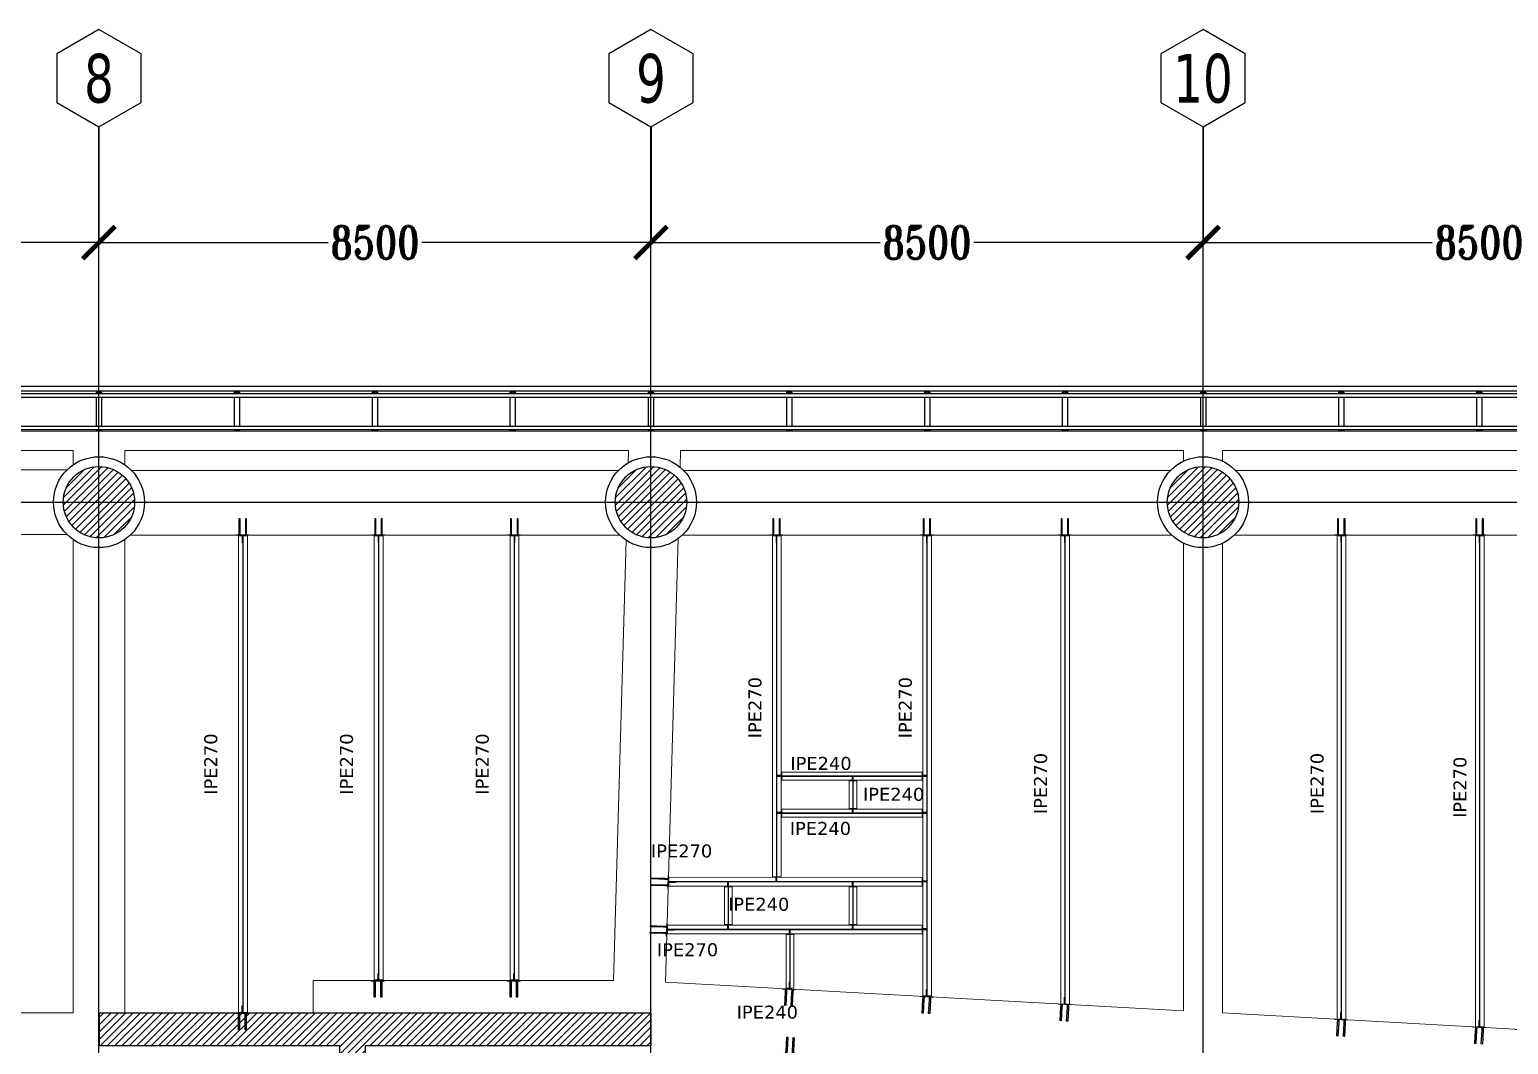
# Model space of a CAD drawing. Header units: millimetres. Extents: x -3255 to 78627, y -21906 to 33736.
# Drawn here: x 11461 to 34231, y 17147 to 32781 of the extents above; entities that cross this region are included whole.
import ezdxf
from ezdxf.enums import TextEntityAlignment as Align

# ---------------------------------------------------------------- set-up
doc = ezdxf.new("R2010")
doc.units = ezdxf.units.MM
doc.header["$LTSCALE"] = 0.9
for name, color, linetype, lineweight in [('0-3', 250, 'Continuous', 5), ('A_ALMA', 8, 'Continuous', 5), ('E_COLUMNAS-4', 1, 'Continuous', 25), ('E_TEXTO', 3, 'Continuous', 9), ('E_VIGAS', 8, 'Continuous', 9), ('E_VIGAS-1', 5, 'Continuous', 25), ('E_VIGAS-2', 10, 'Continuous', 25), ('HCB-PLATINA', 4, 'Continuous', 15), ('HCB-VIGAS', 4, 'Continuous', 15), ('VIGAS_HCB', 4, 'Continuous', 15)]:
    doc.layers.add(name, color=color, linetype=linetype, lineweight=lineweight)
for name, color, linetype in [('COTAS', 8, 'Continuous'), ('HCB-ACH_PANT', 253, 'Continuous'), ('HCB-ANCLAJE', 5, 'Continuous'), ('HCB-EJES', 1, 'Continuous'), ('HCB-ROTULOS', 2, 'Continuous'), ('HCB_PANTALLAS', 6, 'Continuous')]:
    doc.layers.add(name, color=color, linetype=linetype)
doc.styles.add('ROMANT', font='romant.shx', dxfattribs={"width": 0.8})
doc.styles.add('VERDANA', font='verdana.ttf')
doc.dimstyles.new('1.125', dxfattribs={"dimscale": 0, "dimtxt": 500, "dimasz": 500, "dimexe": 4, "dimexo": 4, "dimgap": 15, "dimtad": 0, "dimdec": 0, "dimzin": 4, "dimdsep": 46, "dimtxsty": 'ROMANT', "dimblk": 'ARCHTICK', "dimcen": -10, "dimclrd": 256, "dimclrt": 3, "dimadec": 0, "dimazin": 0, "dimtfac": 1, "dimtdec": 0, "dimtix": 1, "dimtmove": 0, "dimatfit": 0, "dimldrblk": 'OBLIQUE', "dimfxl": 0.05, "dimtolj": 1, "dimtzin": 0, "dimarcsym": 0})

# ---------------------------------------------------------------- blocks, each defined once
blk = doc.blocks.new('EST_SFM_VIGA-METALICA-SECCION-C - EST_SFM_VIGA-METALICA-UPN160-1603255-_38_00m_N_E_-NIVEL-10 DOC')
at = {"layer": 'E_VIGAS-1'}
for p, q in [((30.113, 0.018), (-30.274, 0.018)), ((-30.269, -0.047), (30.107, -0.047))]:
    blk.add_line(p, q, dxfattribs=at)
blk = doc.blocks.new('EST_SFM_VIGA-METALICA-SECCION-C - EST_SFM_VIGA-METALICA-UPN100-1526554-_38_00m_N_E_-NIVEL-10 DOC')
at = {"layer": 'E_VIGAS-2'}
for p, q in [((34.942, 0.018), (-34.929, 0.018)), ((-34.929, -0.032), (34.942, -0.032))]:
    blk.add_line(p, q, dxfattribs=at)
blk = doc.blocks.new('EST_SFM_VIGA-METALICA-SECCION-C - EST_SFM_VIGA-METALICA-UPN100-1526616-_38_00m_N_E_-NIVEL-10 DOC')
at = {"layer": 'E_VIGAS-2'}
for p, q in [((34.044, 0.032), (-34.827, 0.032)), ((-34.827, -0.018), (34.044, -0.018))]:
    blk.add_line(p, q, dxfattribs=at)
blk = doc.blocks.new('DCTIB_CNI_EST_MOD-1A-FAC_0001_rvt-2-_38_00m_N_E_-NIVEL-10 DOC')
at = {"layer": 'E_VIGAS-1'}
for p, q in [((-65.703, 167.858), (-65.703, 167.859)), ((-65.703, 167.859), (-65.675, 167.859)), ((-65.621, 167.858), (-65.703, 167.858)), ((-65.703, 167.858), (-65.703, 167.83)), ((-65.665, 167.864), (-65.665, 167.878)), ((-65.665, 167.859), (-65.665, 167.864)), ((-65.66, 167.878), (-65.66, 167.864)), ((-65.66, 167.864), (-65.66, 167.859)), ((-65.649, 167.859), (-65.621, 167.859)), ((-65.621, 167.859), (-65.621, 167.858)), ((-65.621, 167.858), (-65.621, 167.83)), ((-63.578, 167.858), (-63.578, 167.859)), ((-63.578, 167.859), (-63.55, 167.859)), ((-63.496, 167.858), (-63.578, 167.858)), ((-63.578, 167.858), (-63.578, 167.83)), ((-63.54, 167.864), (-63.54, 167.878)), ((-63.54, 167.859), (-63.54, 167.864)), ((-63.535, 167.878), (-63.535, 167.864)), ((-63.535, 167.864), (-63.535, 167.859)), ((-63.524, 167.859), (-63.496, 167.859)), ((-63.496, 167.859), (-63.496, 167.858)), ((-63.496, 167.858), (-63.496, 167.83)), ((-61.453, 167.858), (-61.453, 167.859)), ((-61.453, 167.859), (-61.425, 167.859)), ((-61.371, 167.858), (-61.453, 167.858)), ((-61.453, 167.858), (-61.453, 167.83)), ((-61.415, 167.864), (-61.415, 167.878)), ((-61.415, 167.859), (-61.415, 167.864)), ((-61.41, 167.878), (-61.41, 167.864)), ((-61.41, 167.864), (-61.41, 167.859)), ((-61.399, 167.859), (-61.371, 167.859)), ((-61.371, 167.859), (-61.371, 167.858)), ((-61.371, 167.858), (-61.371, 167.83)), ((-59.328, 167.859), (-59.3, 167.859)), ((-59.328, 167.858), (-59.328, 167.859)), ((-59.246, 167.858), (-59.328, 167.858)), ((-59.328, 167.83), (-59.328, 167.858)), ((-59.29, 167.864), (-59.29, 167.878)), ((-59.29, 167.859), (-59.29, 167.864)), ((-59.285, 167.878), (-59.285, 167.864)), ((-59.285, 167.864), (-59.285, 167.859)), ((-59.274, 167.859), (-59.246, 167.859)), ((-59.246, 167.859), (-59.246, 167.858)), ((-59.246, 167.83), (-59.246, 167.858)), ((-57.203, 167.858), (-57.203, 167.859)), ((-57.203, 167.859), (-57.176, 167.859)), ((-57.121, 167.858), (-57.203, 167.858)), ((-57.203, 167.858), (-57.203, 167.83)), ((-57.165, 167.864), (-57.165, 167.878)), ((-57.165, 167.859), (-57.165, 167.864)), ((-57.16, 167.878), (-57.16, 167.864)), ((-57.16, 167.864), (-57.16, 167.859)), ((-57.149, 167.859), (-57.121, 167.859)), ((-57.121, 167.859), (-57.121, 167.858)), ((-57.121, 167.858), (-57.121, 167.83)), ((-55.078, 167.858), (-55.078, 167.859)), ((-55.078, 167.859), (-55.05, 167.859)), ((-54.996, 167.858), (-55.078, 167.858)), ((-55.078, 167.858), (-55.078, 167.83)), ((-55.04, 167.864), (-55.04, 167.878)), ((-55.04, 167.859), (-55.04, 167.864)), ((-55.035, 167.878), (-55.035, 167.864)), ((-55.035, 167.864), (-55.035, 167.859)), ((-55.024, 167.859), (-54.996, 167.859)), ((-54.996, 167.859), (-54.996, 167.858)), ((-54.996, 167.858), (-54.996, 167.83)), ((-52.953, 167.858), (-52.953, 167.859)), ((-52.953, 167.859), (-52.925, 167.859)), ((-52.871, 167.858), (-52.953, 167.858)), ((-52.953, 167.858), (-52.953, 167.83)), ((-52.915, 167.864), (-52.915, 167.878)), ((-52.915, 167.859), (-52.915, 167.864)), ((-52.91, 167.878), (-52.91, 167.864)), ((-52.91, 167.864), (-52.91, 167.859)), ((-52.899, 167.859), (-52.871, 167.859)), ((-52.871, 167.859), (-52.871, 167.858)), ((-52.871, 167.858), (-52.871, 167.83)), ((-50.828, 167.859), (-50.8, 167.859)), ((-50.828, 167.858), (-50.828, 167.859)), ((-50.746, 167.858), (-50.828, 167.858)), ((-50.828, 167.83), (-50.828, 167.858)), ((-50.79, 167.864), (-50.79, 167.878)), ((-50.79, 167.859), (-50.79, 167.864)), ((-50.785, 167.878), (-50.785, 167.864)), ((-50.785, 167.864), (-50.785, 167.859)), ((-50.774, 167.859), (-50.746, 167.859)), ((-50.746, 167.859), (-50.746, 167.858)), ((-50.746, 167.83), (-50.746, 167.858)), ((-48.703, 167.858), (-48.703, 167.859)), ((-48.703, 167.859), (-48.676, 167.859)), ((-48.621, 167.858), (-48.703, 167.858)), ((-48.703, 167.858), (-48.703, 167.83)), ((-48.665, 167.864), (-48.665, 167.878)), ((-48.665, 167.859), (-48.665, 167.864)), ((-48.66, 167.878), (-48.66, 167.864)), ((-48.66, 167.864), (-48.66, 167.859)), ((-48.649, 167.859), (-48.621, 167.859)), ((-48.621, 167.859), (-48.621, 167.858)), ((-48.621, 167.858), (-48.621, 167.83)), ((-46.578, 167.858), (-46.578, 167.859)), ((-46.578, 167.859), (-46.55, 167.859)), ((-46.496, 167.858), (-46.578, 167.858)), ((-46.578, 167.858), (-46.578, 167.83)), ((-46.54, 167.864), (-46.54, 167.878)), ((-46.54, 167.859), (-46.54, 167.864)), ((-46.535, 167.878), (-46.535, 167.864)), ((-46.535, 167.864), (-46.535, 167.859)), ((-46.524, 167.859), (-46.496, 167.859)), ((-46.496, 167.859), (-46.496, 167.858)), ((-46.496, 167.858), (-46.496, 167.83)), ((-44.453, 167.858), (-44.453, 167.859)), ((-44.453, 167.859), (-44.425, 167.859)), ((-44.371, 167.858), (-44.453, 167.858)), ((-44.453, 167.858), (-44.453, 167.83)), ((-44.415, 167.864), (-44.415, 167.878)), ((-44.415, 167.859), (-44.415, 167.864)), ((-44.41, 167.878), (-44.41, 167.864)), ((-44.41, 167.864), (-44.41, 167.859)), ((-44.399, 167.859), (-44.371, 167.859)), ((-44.371, 167.859), (-44.371, 167.858)), ((-44.371, 167.858), (-44.371, 167.83)), ((-65.703, 167.78), (-65.703, 167.33)), ((-65.621, 167.78), (-65.621, 167.33)), ((-63.578, 167.78), (-63.578, 167.33)), ((-63.496, 167.78), (-63.496, 167.33)), ((-61.453, 167.78), (-61.453, 167.33)), ((-61.371, 167.78), (-61.371, 167.33)), ((-59.328, 167.33), (-59.328, 167.78)), ((-59.246, 167.33), (-59.246, 167.78)), ((-57.203, 167.78), (-57.203, 167.33)), ((-57.121, 167.78), (-57.121, 167.33)), ((-55.078, 167.78), (-55.078, 167.33)), ((-54.996, 167.78), (-54.996, 167.33)), ((-52.953, 167.78), (-52.953, 167.33)), ((-52.871, 167.78), (-52.871, 167.33)), ((-50.828, 167.33), (-50.828, 167.78)), ((-50.746, 167.33), (-50.746, 167.78)), ((-48.703, 167.78), (-48.703, 167.33)), ((-48.621, 167.78), (-48.621, 167.33)), ((-46.578, 167.78), (-46.578, 167.33)), ((-46.496, 167.78), (-46.496, 167.33)), ((-44.453, 167.78), (-44.453, 167.33)), ((-44.371, 167.78), (-44.371, 167.33)), ((-65.703, 167.28), (-65.703, 167.263)), ((-65.621, 167.263), (-65.703, 167.263)), ((-65.621, 167.28), (-65.621, 167.263)), ((-63.578, 167.28), (-63.578, 167.263)), ((-63.496, 167.263), (-63.578, 167.263)), ((-63.496, 167.28), (-63.496, 167.263)), ((-61.453, 167.28), (-61.453, 167.263)), ((-61.371, 167.263), (-61.453, 167.263)), ((-61.371, 167.28), (-61.371, 167.263)), ((-59.328, 167.263), (-59.328, 167.28)), ((-59.246, 167.263), (-59.328, 167.263)), ((-59.246, 167.263), (-59.246, 167.28)), ((-57.203, 167.28), (-57.203, 167.263)), ((-57.121, 167.263), (-57.203, 167.263)), ((-57.121, 167.28), (-57.121, 167.263)), ((-55.078, 167.28), (-55.078, 167.263)), ((-54.996, 167.263), (-55.078, 167.263)), ((-54.996, 167.28), (-54.996, 167.263)), ((-52.953, 167.28), (-52.953, 167.26)), ((-52.871, 167.26), (-52.953, 167.26)), ((-52.871, 167.28), (-52.871, 167.26)), ((-50.828, 167.263), (-50.828, 167.28)), ((-50.746, 167.263), (-50.828, 167.263)), ((-50.746, 167.263), (-50.746, 167.28)), ((-48.703, 167.28), (-48.703, 167.263)), ((-48.621, 167.263), (-48.703, 167.263)), ((-48.621, 167.28), (-48.621, 167.263)), ((-46.578, 167.28), (-46.578, 167.263)), ((-46.496, 167.263), (-46.578, 167.263)), ((-46.496, 167.28), (-46.496, 167.263)), ((-44.453, 167.28), (-44.453, 167.263)), ((-44.371, 167.263), (-44.453, 167.263)), ((-44.371, 167.28), (-44.371, 167.263))]:
    blk.add_line(p, q, dxfattribs=at)
for points, knots in [([(-65.675, 167.859), (-65.674, 167.859), (-65.673, 167.859), (-65.67, 167.859), (-65.668, 167.86), (-65.666, 167.86), (-65.665, 167.862), (-65.665, 167.863), (-65.665, 167.864)], [0, 0, 0, 0, 0.142857, 0.285714, 0.428571, 0.571429, 0.785714, 1, 1, 1, 1]), ([(-65.665, 167.864), (-65.665, 167.863), (-65.665, 167.862), (-65.667, 167.86), (-65.668, 167.86), (-65.67, 167.859), (-65.671, 167.859), (-65.672, 167.859), (-65.674, 167.859), (-65.675, 167.859)], [0, 0, 0, 0, 0.2857143, 0.4285714, 0.5714286, 0.6785714, 0.7321429, 0.7857143, 0.987859, 0.987859, 0.987859, 0.987859]), ([(-65.649, 167.859), (-65.65, 167.859), (-65.651, 167.859), (-65.654, 167.859), (-65.656, 167.86), (-65.658, 167.86), (-65.659, 167.862), (-65.66, 167.863), (-65.66, 167.864)], [0, 0, 0, 0, 0.142857, 0.285714, 0.428571, 0.571429, 0.785714, 1, 1, 1, 1]), ([(-65.66, 167.864), (-65.66, 167.863), (-65.659, 167.862), (-65.658, 167.86), (-65.656, 167.86), (-65.655, 167.859), (-65.654, 167.859), (-65.652, 167.859), (-65.65, 167.859), (-65.649, 167.859)], [0, 0, 0, 0, 0.285714, 0.428571, 0.571429, 0.678571, 0.732143, 0.785714, 1, 1, 1, 1]), ([(-63.55, 167.859), (-63.549, 167.859), (-63.548, 167.859), (-63.545, 167.859), (-63.543, 167.86), (-63.541, 167.86), (-63.54, 167.862), (-63.54, 167.863), (-63.54, 167.864)], [0, 0, 0, 0, 0.142857, 0.285714, 0.428571, 0.571429, 0.785714, 1, 1, 1, 1]), ([(-63.54, 167.864), (-63.54, 167.863), (-63.54, 167.862), (-63.542, 167.86), (-63.543, 167.86), (-63.545, 167.859), (-63.546, 167.859), (-63.547, 167.859), (-63.549, 167.859), (-63.55, 167.859)], [0, 0, 0, 0, 0.285714, 0.428571, 0.571429, 0.678571, 0.732143, 0.785714, 1, 1, 1, 1]), ([(-63.524, 167.859), (-63.525, 167.859), (-63.526, 167.859), (-63.529, 167.859), (-63.531, 167.86), (-63.533, 167.86), (-63.534, 167.862), (-63.535, 167.863), (-63.535, 167.864)], [0, 0, 0, 0, 0.142857, 0.285714, 0.428571, 0.571429, 0.785714, 1, 1, 1, 1]), ([(-63.535, 167.864), (-63.535, 167.863), (-63.534, 167.862), (-63.533, 167.86), (-63.531, 167.86), (-63.53, 167.859), (-63.529, 167.859), (-63.527, 167.859), (-63.525, 167.859), (-63.524, 167.859)], [0, 0, 0, 0, 0.285714, 0.428571, 0.571429, 0.678571, 0.732143, 0.785714, 1, 1, 1, 1]), ([(-61.425, 167.859), (-61.424, 167.859), (-61.423, 167.859), (-61.42, 167.859), (-61.418, 167.86), (-61.416, 167.86), (-61.415, 167.862), (-61.415, 167.863), (-61.415, 167.864)], [0, 0, 0, 0, 0.142857, 0.285714, 0.428571, 0.571429, 0.785714, 1, 1, 1, 1]), ([(-61.415, 167.864), (-61.415, 167.863), (-61.415, 167.862), (-61.417, 167.86), (-61.418, 167.86), (-61.42, 167.859), (-61.421, 167.859), (-61.422, 167.859), (-61.424, 167.859), (-61.425, 167.859)], [0, 0, 0, 0, 0.285714, 0.428571, 0.571429, 0.678571, 0.732143, 0.785714, 1, 1, 1, 1]), ([(-61.399, 167.859), (-61.4, 167.859), (-61.401, 167.859), (-61.404, 167.859), (-61.406, 167.86), (-61.408, 167.86), (-61.409, 167.862), (-61.41, 167.863), (-61.41, 167.864)], [0, 0, 0, 0, 0.142857, 0.285714, 0.428571, 0.571429, 0.785714, 1, 1, 1, 1]), ([(-61.41, 167.864), (-61.41, 167.863), (-61.409, 167.862), (-61.408, 167.86), (-61.406, 167.86), (-61.405, 167.859), (-61.404, 167.859), (-61.402, 167.859), (-61.4, 167.859), (-61.399, 167.859)], [0, 0, 0, 0, 0.285714, 0.428571, 0.571429, 0.678571, 0.732143, 0.785714, 1, 1, 1, 1]), ([(-59.29, 167.864), (-59.29, 167.863), (-59.29, 167.862), (-59.292, 167.86), (-59.293, 167.86), (-59.295, 167.859), (-59.296, 167.859), (-59.297, 167.859), (-59.299, 167.859), (-59.3, 167.859)], [0, 0, 0, 0, 0.285714, 0.428571, 0.571429, 0.678571, 0.732143, 0.785714, 1, 1, 1, 1]), ([(-59.3, 167.859), (-59.299, 167.859), (-59.298, 167.859), (-59.295, 167.859), (-59.293, 167.86), (-59.291, 167.86), (-59.29, 167.862), (-59.29, 167.863), (-59.29, 167.864)], [0, 0, 0, 0, 0.142857, 0.285714, 0.428571, 0.571429, 0.785714, 1, 1, 1, 1]), ([(-59.285, 167.864), (-59.285, 167.863), (-59.284, 167.862), (-59.283, 167.86), (-59.281, 167.86), (-59.28, 167.859), (-59.279, 167.859), (-59.277, 167.859), (-59.275, 167.859), (-59.274, 167.859)], [0, 0, 0, 0, 0.285714, 0.428571, 0.571429, 0.678571, 0.732143, 0.785714, 1, 1, 1, 1]), ([(-59.274, 167.859), (-59.275, 167.859), (-59.276, 167.859), (-59.279, 167.859), (-59.281, 167.86), (-59.283, 167.86), (-59.284, 167.862), (-59.285, 167.863), (-59.285, 167.864)], [0, 0, 0, 0, 0.142857, 0.285714, 0.428571, 0.571429, 0.785714, 1, 1, 1, 1]), ([(-57.176, 167.859), (-57.175, 167.859), (-57.173, 167.859), (-57.171, 167.859), (-57.168, 167.86), (-57.167, 167.86), (-57.165, 167.862), (-57.165, 167.863), (-57.165, 167.864)], [0, 0, 0, 0, 0.142857, 0.285714, 0.428571, 0.571429, 0.785714, 1, 1, 1, 1]), ([(-57.165, 167.864), (-57.165, 167.863), (-57.165, 167.862), (-57.167, 167.86), (-57.168, 167.86), (-57.17, 167.859), (-57.171, 167.859), (-57.173, 167.859), (-57.174, 167.859), (-57.176, 167.859)], [0, 0, 0, 0, 0.285714, 0.428571, 0.571429, 0.678571, 0.732143, 0.785714, 1, 1, 1, 1]), ([(-57.149, 167.859), (-57.15, 167.859), (-57.152, 167.859), (-57.154, 167.859), (-57.156, 167.86), (-57.158, 167.86), (-57.16, 167.862), (-57.16, 167.863), (-57.16, 167.864)], [0, 0, 0, 0, 0.142857, 0.285714, 0.428571, 0.571429, 0.785714, 1, 1, 1, 1]), ([(-57.16, 167.864), (-57.16, 167.863), (-57.159, 167.862), (-57.158, 167.86), (-57.156, 167.86), (-57.155, 167.859), (-57.154, 167.859), (-57.152, 167.859), (-57.15, 167.859), (-57.149, 167.859)], [0, 0, 0, 0, 0.285714, 0.428571, 0.571429, 0.678571, 0.732143, 0.785714, 1, 1, 1, 1]), ([(-55.05, 167.859), (-55.049, 167.859), (-55.048, 167.859), (-55.045, 167.859), (-55.043, 167.86), (-55.041, 167.86), (-55.04, 167.862), (-55.04, 167.863), (-55.04, 167.864)], [0, 0, 0, 0, 0.142857, 0.285714, 0.428571, 0.571429, 0.785714, 1, 1, 1, 1]), ([(-55.04, 167.864), (-55.04, 167.863), (-55.04, 167.862), (-55.042, 167.86), (-55.043, 167.86), (-55.045, 167.859), (-55.046, 167.859), (-55.047, 167.859), (-55.049, 167.859), (-55.05, 167.859)], [0, 0, 0, 0, 0.285714, 0.428571, 0.571429, 0.678571, 0.732143, 0.785714, 1, 1, 1, 1]), ([(-55.024, 167.859), (-55.025, 167.859), (-55.026, 167.859), (-55.029, 167.859), (-55.031, 167.86), (-55.033, 167.86), (-55.034, 167.862), (-55.035, 167.863), (-55.035, 167.864)], [0, 0, 0, 0, 0.142857, 0.285714, 0.428571, 0.571429, 0.785714, 1, 1, 1, 1]), ([(-55.035, 167.864), (-55.035, 167.863), (-55.034, 167.862), (-55.033, 167.86), (-55.031, 167.86), (-55.03, 167.859), (-55.029, 167.859), (-55.027, 167.859), (-55.025, 167.859), (-55.024, 167.859)], [0, 0, 0, 0, 0.285714, 0.428571, 0.571429, 0.678571, 0.732143, 0.785714, 1, 1, 1, 1]), ([(-52.925, 167.859), (-52.924, 167.859), (-52.923, 167.859), (-52.92, 167.859), (-52.918, 167.86), (-52.916, 167.86), (-52.915, 167.862), (-52.915, 167.863), (-52.915, 167.864)], [0, 0, 0, 0, 0.142857, 0.285714, 0.428571, 0.571429, 0.785714, 1, 1, 1, 1]), ([(-52.915, 167.864), (-52.915, 167.863), (-52.915, 167.862), (-52.917, 167.86), (-52.918, 167.86), (-52.92, 167.859), (-52.921, 167.859), (-52.922, 167.859), (-52.924, 167.859), (-52.925, 167.859)], [0, 0, 0, 0, 0.285714, 0.428571, 0.571429, 0.678571, 0.732143, 0.785714, 1, 1, 1, 1]), ([(-52.899, 167.859), (-52.9, 167.859), (-52.901, 167.859), (-52.904, 167.859), (-52.906, 167.86), (-52.908, 167.86), (-52.909, 167.862), (-52.91, 167.863), (-52.91, 167.864)], [0, 0, 0, 0, 0.142857, 0.285714, 0.428571, 0.571429, 0.785714, 1, 1, 1, 1]), ([(-52.91, 167.864), (-52.91, 167.863), (-52.909, 167.862), (-52.908, 167.86), (-52.906, 167.86), (-52.905, 167.859), (-52.904, 167.859), (-52.902, 167.859), (-52.9, 167.859), (-52.899, 167.859)], [0, 0, 0, 0, 0.285714, 0.428571, 0.571429, 0.678571, 0.732143, 0.785714, 1, 1, 1, 1]), ([(-50.79, 167.864), (-50.79, 167.863), (-50.79, 167.862), (-50.792, 167.86), (-50.793, 167.86), (-50.795, 167.859), (-50.796, 167.859), (-50.797, 167.859), (-50.799, 167.859), (-50.8, 167.859)], [0, 0, 0, 0, 0.285714, 0.428571, 0.571429, 0.678571, 0.732143, 0.785714, 1, 1, 1, 1]), ([(-50.8, 167.859), (-50.799, 167.859), (-50.798, 167.859), (-50.795, 167.859), (-50.793, 167.86), (-50.791, 167.86), (-50.79, 167.862), (-50.79, 167.863), (-50.79, 167.864)], [0, 0, 0, 0, 0.142857, 0.285714, 0.428571, 0.571429, 0.785714, 1, 1, 1, 1]), ([(-50.785, 167.864), (-50.785, 167.863), (-50.784, 167.862), (-50.783, 167.86), (-50.781, 167.86), (-50.78, 167.859), (-50.779, 167.859), (-50.777, 167.859), (-50.775, 167.859), (-50.774, 167.859)], [0, 0, 0, 0, 0.285714, 0.428571, 0.571429, 0.678571, 0.732143, 0.785714, 1, 1, 1, 1]), ([(-50.774, 167.859), (-50.775, 167.859), (-50.776, 167.859), (-50.779, 167.859), (-50.781, 167.86), (-50.783, 167.86), (-50.784, 167.862), (-50.785, 167.863), (-50.785, 167.864)], [0, 0, 0, 0, 0.142857, 0.285714, 0.428571, 0.571429, 0.785714, 1, 1, 1, 1]), ([(-48.676, 167.859), (-48.675, 167.859), (-48.673, 167.859), (-48.671, 167.859), (-48.668, 167.86), (-48.667, 167.86), (-48.665, 167.862), (-48.665, 167.863), (-48.665, 167.864)], [0, 0, 0, 0, 0.142857, 0.285714, 0.428571, 0.571429, 0.785714, 1, 1, 1, 1]), ([(-48.665, 167.864), (-48.665, 167.863), (-48.665, 167.862), (-48.667, 167.86), (-48.668, 167.86), (-48.67, 167.859), (-48.671, 167.859), (-48.673, 167.859), (-48.674, 167.859), (-48.676, 167.859)], [0, 0, 0, 0, 0.285714, 0.428571, 0.571429, 0.678571, 0.732143, 0.785714, 1, 1, 1, 1]), ([(-48.649, 167.859), (-48.65, 167.859), (-48.652, 167.859), (-48.654, 167.859), (-48.656, 167.86), (-48.658, 167.86), (-48.66, 167.862), (-48.66, 167.863), (-48.66, 167.864)], [0, 0, 0, 0, 0.142857, 0.285714, 0.428571, 0.571429, 0.785714, 1, 1, 1, 1]), ([(-48.66, 167.864), (-48.66, 167.863), (-48.659, 167.862), (-48.658, 167.86), (-48.656, 167.86), (-48.655, 167.859), (-48.654, 167.859), (-48.652, 167.859), (-48.65, 167.859), (-48.649, 167.859)], [0, 0, 0, 0, 0.285714, 0.428571, 0.571429, 0.678571, 0.732143, 0.785714, 1, 1, 1, 1]), ([(-46.55, 167.859), (-46.549, 167.859), (-46.548, 167.859), (-46.545, 167.859), (-46.543, 167.86), (-46.541, 167.86), (-46.54, 167.862), (-46.54, 167.863), (-46.54, 167.864)], [0, 0, 0, 0, 0.142857, 0.285714, 0.428571, 0.571429, 0.785714, 1, 1, 1, 1]), ([(-46.54, 167.864), (-46.54, 167.863), (-46.54, 167.862), (-46.542, 167.86), (-46.543, 167.86), (-46.545, 167.859), (-46.546, 167.859), (-46.547, 167.859), (-46.549, 167.859), (-46.55, 167.859)], [0, 0, 0, 0, 0.285714, 0.428571, 0.571429, 0.678571, 0.732143, 0.785714, 1, 1, 1, 1]), ([(-46.524, 167.859), (-46.525, 167.859), (-46.526, 167.859), (-46.529, 167.859), (-46.531, 167.86), (-46.533, 167.86), (-46.534, 167.862), (-46.535, 167.863), (-46.535, 167.864)], [0, 0, 0, 0, 0.142857, 0.285714, 0.428571, 0.571429, 0.785714, 1, 1, 1, 1]), ([(-46.535, 167.864), (-46.535, 167.863), (-46.534, 167.862), (-46.533, 167.86), (-46.531, 167.86), (-46.53, 167.859), (-46.529, 167.859), (-46.527, 167.859), (-46.525, 167.859), (-46.524, 167.859)], [0, 0, 0, 0, 0.285714, 0.428571, 0.571429, 0.678571, 0.732143, 0.785714, 1, 1, 1, 1]), ([(-44.425, 167.859), (-44.424, 167.859), (-44.423, 167.859), (-44.42, 167.859), (-44.418, 167.86), (-44.416, 167.86), (-44.415, 167.862), (-44.415, 167.863), (-44.415, 167.864)], [0, 0, 0, 0, 0.142857, 0.285714, 0.428571, 0.571429, 0.785714, 1, 1, 1, 1]), ([(-44.415, 167.864), (-44.415, 167.863), (-44.415, 167.862), (-44.417, 167.86), (-44.418, 167.86), (-44.42, 167.859), (-44.421, 167.859), (-44.422, 167.859), (-44.424, 167.859), (-44.425, 167.859)], [0, 0, 0, 0, 0.285714, 0.428571, 0.571429, 0.678571, 0.732143, 0.785714, 1, 1, 1, 1]), ([(-44.399, 167.859), (-44.4, 167.859), (-44.401, 167.859), (-44.404, 167.859), (-44.406, 167.86), (-44.408, 167.86), (-44.409, 167.862), (-44.41, 167.863), (-44.41, 167.864)], [0, 0, 0, 0, 0.142857, 0.285714, 0.428571, 0.571429, 0.785714, 1, 1, 1, 1]), ([(-44.41, 167.864), (-44.41, 167.863), (-44.409, 167.862), (-44.408, 167.86), (-44.406, 167.86), (-44.405, 167.859), (-44.404, 167.859), (-44.402, 167.859), (-44.4, 167.859), (-44.399, 167.859)], [0, 0, 0, 0, 0.285714, 0.428571, 0.571429, 0.678571, 0.732143, 0.785714, 1, 1, 1, 1])]:
    blk.add_open_spline(points, degree=3, knots=knots, dxfattribs=at)
for name, p in [('EST_SFM_VIGA-METALICA-SECCION-C - EST_SFM_VIGA-METALICA-UPN160-1603255-_38_00m_N_E_-NIVEL-10 DOC', (-40.084, 167.925)), ('EST_SFM_VIGA-METALICA-SECCION-C - EST_SFM_VIGA-METALICA-UPN100-1526554-_38_00m_N_E_-NIVEL-10 DOC', (-40.169, 167.812)), ('EST_SFM_VIGA-METALICA-SECCION-C - EST_SFM_VIGA-METALICA-UPN100-1526616-_38_00m_N_E_-NIVEL-10 DOC', (-39.77, 167.298))]:
    blk.add_blockref(name, p, dxfattribs=at)
blk = doc.blocks.new('_ArchTick')
at = {"color": 0, "linetype": 'ByBlock', "const_width": 0.15}
blk.add_lwpolyline([(-0.5, -0.5), (0.5, 0.5)], dxfattribs=at)
blk = doc.blocks.new('*D597')
at = {"layer": 'COTAS', "color": 0, "lineweight": -2, "transparency": 16777216}
for p, q in [((4029, 31277), (4029, 29496)), ((12529, 31277), (12529, 29496))]:
    blk.add_line(p, q, dxfattribs=at)
at = {"layer": 'COTAS', "lineweight": -2, "transparency": 16777216}
for p, q in [((4029, 29500), (7559, 29500)), ((12529, 29500), (8998, 29500))]:
    blk.add_line(p, q, dxfattribs=at)
at = {"layer": 'Defpoints', "color": 0, "transparency": 16777216}
for p in [(4029, 31281), (12529, 31281), (4029, 29500)]:
    blk.add_point(p, dxfattribs=at)
at = {"layer": 'COTAS', "lineweight": -2, "transparency": 16777216, "xscale": 500, "yscale": 500, "zscale": 500, "rotation": 180}
blk.add_blockref('_ArchTick', (4029, 29500), dxfattribs=at)
at = {"layer": 'COTAS', "lineweight": -2, "transparency": 16777216, "xscale": 500, "yscale": 500, "zscale": 500}
blk.add_blockref('_ArchTick', (12529, 29500), dxfattribs=at)
at = {"layer": 'COTAS', "color": 3, "transparency": 16777216, "insert": (8279, 29500), "char_height": 500, "attachment_point": 5, "style": 'ROMANT'}
blk.add_mtext('\\A1;8500', dxfattribs=at)
blk = doc.blocks.new('_Oblique')
at = {"color": 0, "linetype": 'ByBlock', "lineweight": -2}
blk.add_line((-0.5, -0.5), (0.5, 0.5), dxfattribs=at)
blk = doc.blocks.new('*D598')
at = {"layer": 'COTAS', "color": 0, "lineweight": -2, "transparency": 16777216}
for p, q in [((12529, 31277), (12529, 29496)), ((21029, 31277), (21029, 29496))]:
    blk.add_line(p, q, dxfattribs=at)
at = {"layer": 'COTAS', "lineweight": -2, "transparency": 16777216}
for p, q in [((12529, 29500), (16059, 29500)), ((21029, 29500), (17498, 29500))]:
    blk.add_line(p, q, dxfattribs=at)
at = {"layer": 'Defpoints', "color": 0, "transparency": 16777216}
for p in [(12529, 31281), (21029, 31281), (12529, 29500)]:
    blk.add_point(p, dxfattribs=at)
at = {"layer": 'COTAS', "lineweight": -2, "transparency": 16777216, "xscale": 500, "yscale": 500, "zscale": 500, "rotation": 180}
blk.add_blockref('_ArchTick', (12529, 29500), dxfattribs=at)
at = {"layer": 'COTAS', "lineweight": -2, "transparency": 16777216, "xscale": 500, "yscale": 500, "zscale": 500}
blk.add_blockref('_ArchTick', (21029, 29500), dxfattribs=at)
at = {"layer": 'COTAS', "color": 3, "transparency": 16777216, "insert": (16779, 29500), "char_height": 500, "attachment_point": 5, "style": 'ROMANT'}
blk.add_mtext('\\A1;8500', dxfattribs=at)
blk = doc.blocks.new('*D599')
at = {"layer": 'COTAS', "color": 0, "lineweight": -2, "transparency": 16777216}
for p, q in [((21029, 31277), (21029, 29496)), ((29529, 31277), (29529, 29496))]:
    blk.add_line(p, q, dxfattribs=at)
at = {"layer": 'COTAS', "lineweight": -2, "transparency": 16777216}
for p, q in [((21029, 29500), (24559, 29500)), ((29529, 29500), (25998, 29500))]:
    blk.add_line(p, q, dxfattribs=at)
at = {"layer": 'Defpoints', "color": 0, "transparency": 16777216}
for p in [(21029, 31281), (29529, 31281), (21029, 29500)]:
    blk.add_point(p, dxfattribs=at)
at = {"layer": 'COTAS', "lineweight": -2, "transparency": 16777216, "xscale": 500, "yscale": 500, "zscale": 500, "rotation": 180}
blk.add_blockref('_ArchTick', (21029, 29500), dxfattribs=at)
at = {"layer": 'COTAS', "lineweight": -2, "transparency": 16777216, "xscale": 500, "yscale": 500, "zscale": 500}
blk.add_blockref('_ArchTick', (29529, 29500), dxfattribs=at)
at = {"layer": 'COTAS', "color": 3, "transparency": 16777216, "insert": (25279, 29500), "char_height": 500, "attachment_point": 5, "style": 'ROMANT'}
blk.add_mtext('\\A1;8500', dxfattribs=at)
blk = doc.blocks.new('*D600')
at = {"layer": 'COTAS', "color": 0, "lineweight": -2, "transparency": 16777216}
for p, q in [((29529, 31277), (29529, 29496)), ((38029, 31277), (38029, 29496))]:
    blk.add_line(p, q, dxfattribs=at)
at = {"layer": 'COTAS', "lineweight": -2, "transparency": 16777216}
for p, q in [((29529, 29500), (33059, 29500)), ((38029, 29500), (34498, 29500))]:
    blk.add_line(p, q, dxfattribs=at)
at = {"layer": 'Defpoints', "color": 0, "transparency": 16777216}
for p in [(29529, 31281), (38029, 31281), (29529, 29500)]:
    blk.add_point(p, dxfattribs=at)
at = {"layer": 'COTAS', "lineweight": -2, "transparency": 16777216, "xscale": 500, "yscale": 500, "zscale": 500, "rotation": 180}
blk.add_blockref('_ArchTick', (29529, 29500), dxfattribs=at)
at = {"layer": 'COTAS', "lineweight": -2, "transparency": 16777216, "xscale": 500, "yscale": 500, "zscale": 500}
blk.add_blockref('_ArchTick', (38029, 29500), dxfattribs=at)
at = {"layer": 'COTAS', "color": 3, "transparency": 16777216, "insert": (33779, 29500), "char_height": 500, "attachment_point": 5, "style": 'ROMANT'}
blk.add_mtext('\\A1;8500', dxfattribs=at)
blk = doc.blocks.new('CX-CONC')
at = {"layer": 'HCB-ANCLAJE'}
for points in [[(-50, -8), (-46, -6), (-42, -8), (-40, -8), (-38, -14), (-38, -52), (-38, -256), (-54, -256), (-54, -52), (-54, -14), (-52, -8)], [(50, -8), (54, -6), (58, -8), (60, -8), (62, -14), (62, -52), (62, -256), (46, -256), (46, -52), (46, -14), (48, -8)]]:
    blk.add_lwpolyline(points, close=True, dxfattribs=at)
at = {"layer": 'HCB-PLATINA'}
blk.add_lwpolyline([(-100, -6), (100, -6), (100, 0), (-100, 0)], close=True, dxfattribs=at)

msp = doc.modelspace()

# ---------------------------------------------------------------- hatches: boundary and pattern name
at = {"layer": 'HCB-ACH_PANT'}
h = msp.add_hatch(dxfattribs=at)
h.set_pattern_fill('ANSI31', color=256, scale=25)
h.set_pattern_definition([(45, (-117.51, -1e-10), (-56.1266, 56.1266), [])])
edge = h.paths.add_edge_path()
edge.add_arc((12528.7, 25500), 550, 0, 360)
h = msp.add_hatch(dxfattribs=at)
h.set_pattern_fill('ANSI31', color=256, scale=25)
h.set_pattern_definition([(45, (8382.49, -1e-10), (-56.1266, 56.1266), [])])
edge = h.paths.add_edge_path()
edge.add_arc((21028.7, 25500), 550, 0, 360)
h = msp.add_hatch(dxfattribs=at)
h.set_pattern_fill('ANSI31', color=256, scale=25)
h.set_pattern_definition([(45, (16882.49, -1e-10), (-56.1266, 56.1266), [])])
edge = h.paths.add_edge_path()
edge.add_arc((29528.7, 25500), 550, 0, 360)
h = msp.add_hatch(dxfattribs=at)
h.set_pattern_fill('ANSI31', color=256, scale=25)
h.set_pattern_definition([(45, (-17147.82, -55448.78), (-56.1266, 56.1266), [])])
h.paths.add_polyline_path([(12531.8, 8370.1), (12531.8, 7870.1), (21031.8, 7870.1), (21031.8, 8370.1), (16631.7, 8370.1), (16631.7, 17130.1), (21031.8, 17130.1), (21031.8, 17630.1), (12531.8, 17630.1), (12531.8, 17130.1), (16231.7, 17130.1), (16231.7, 8370.1)])

# ---------------------------------------------------------------- linework, layer by layer
for points in [[(14742.3, 24880.1), (14742.3, 24990.1), (14736.3, 24990.1), (14736.3, 24880.1)], [(16836.4, 24880.1), (16836.4, 24990.1), (16830.4, 24990.1), (16830.4, 24880.1)], [(18930.9, 24880.1), (18930.9, 24990.1), (18924.9, 24990.1), (18924.9, 24880.1)], [(22961.7, 24880.1), (22961.7, 24990.1), (22955.7, 24990.1), (22955.7, 24880.1)], [(25275.4, 24880), (25275.4, 24990), (25269.4, 24990), (25269.4, 24880)], [(27400.4, 24880.1), (27400.4, 24990.1), (27394.4, 24990.1), (27394.4, 24880.1)], [(31656.4, 24880.1), (31656.4, 24990.1), (31650.4, 24990.1), (31650.4, 24880.1)], [(33786.4, 24880.1), (33786.4, 24990.1), (33780.4, 24990.1), (33780.4, 24880.1)], [(21404.8, 19644), (21294.8, 19644.1), (21294.8, 19650.1), (21404.8, 19650)], [(21384, 18909), (21274, 18909), (21274, 18915), (21384, 18915)], [(16831.9, 18240.2), (16831.9, 18130.2), (16825.9, 18130.2), (16825.9, 18240.2)], [(18921.9, 18240.2), (18921.9, 18130.2), (18915.9, 18130.2), (18915.9, 18240.2)], [(23166, 18111.3), (23166, 18001.3), (23160, 18001.3), (23160, 18111.3)], [(25275.4, 17994.1), (25275.4, 17884.1), (25269.4, 17884.1), (25269.4, 17994.1)], [(27400.4, 17876.5), (27400.4, 17766.5), (27394.4, 17766.5), (27394.4, 17876.5)], [(14742, 17740.1), (14742, 17630.1), (14736, 17630.1), (14736, 17740.1)], [(31655.3, 17641), (31655.3, 17531), (31649.3, 17531), (31649.3, 17641)], [(33785.3, 17523.1), (33785.3, 17413.1), (33779.3, 17413.1), (33779.3, 17523.1)]]:
    msp.add_lwpolyline(points, close=True)
at = {"layer": 'A_ALMA'}
for p, q in [((14743, 17640.1), (14743, 24980)), ((14749.6, 17640.1), (14749.6, 24980)), ((16833, 18140.2), (16833, 24980)), ((16839.6, 18140.2), (16839.6, 24980)), ((18923, 18140.2), (18923, 24980)), ((18929.6, 18140.2), (18929.6, 24980)), ((22961.5, 19730.8), (22961.5, 24980)), ((22968.1, 19730.8), (22968.1, 24980)), ((25276.4, 17897.3), (25276.4, 24980)), ((25283, 17897.3), (25283, 24980)), ((27401.4, 17775.9), (27401.4, 24980)), ((27408, 17775.9), (27408, 24980)), ((31656.4, 17540.3), (31656.4, 24980)), ((31663, 17540.3), (31663, 24980)), ((33786.4, 17422.4), (33786.4, 24980)), ((33793, 17422.4), (33793, 24980)), ((23042.3, 21283.2), (25202.2, 21283.2)), ((23042.3, 21277), (25202.2, 21277)), ((24136.7, 20780.1), (24136.7, 21210.1)), ((24142.9, 20780.1), (24142.9, 21210.1)), ((23042.3, 20713.2), (25202.2, 20713.2)), ((23042.3, 20707), (25202.2, 20707)), ((21304.8, 19656.6), (25202.2, 19656.6)), ((21304.8, 19650), (25202.2, 19650)), ((22215.7, 18995.9), (22215.7, 19576.1)), ((22221.9, 18995.9), (22221.9, 19576.1)), ((24135.8, 18995.9), (24135.8, 19576.1)), ((24142, 18995.9), (24142, 19576.1)), ((21284, 18921.4), (25202.2, 18921.4)), ((21284, 18914.8), (25202.2, 18914.8)), ((23166.7, 18013.6), (23166.7, 18840.7)), ((23172.9, 18013.6), (23172.9, 18840.7))]:
    msp.add_line(p, q, dxfattribs=at)
at = {"layer": 'E_COLUMNAS-4', "color": 6}
for centre, radius in [((12528.7, 25500), 700), ((21028.7, 25500), 700), ((29528.7, 25500), 700), ((12528.7, 25500), 550), ((21028.7, 25500), 550), ((29528.7, 25500), 550)]:
    msp.add_circle(centre, radius, dxfattribs=at)
at = {"layer": 'E_VIGAS'}
for p, q in [((20528.8, 25990), (13028.6, 25990)), ((29028.8, 25990), (21528.6, 25990)), ((37528.8, 25990), (30028.6, 25990)), ((12929.7, 24915.5), (12929.7, 17620.2)), ((13019.6, 24990), (20539.8, 24990)), ((21519.6, 24990), (29039.8, 24990)), ((30019.6, 24990), (37539.8, 24990))]:
    msp.add_line(p, q, dxfattribs=at)
msp.add_lwpolyline([(10129.7, 26595.9), (10129.8, -1095.9), (65929.9, -1095.8), (65929.9, 26595.9)], close=True, dxfattribs=at)
for points in [[(12129.7, 26074.4), (12129.7, 26295.9), (10329.7, 26295.9), (10329.7, 26000), (12039.8, 26000)], [(20678.7, 26105.7), (20684.2, 26295.9), (12929.7, 26295.9), (12929.7, 26074.5)], [(29229.7, 26132.5), (29229.7, 26295.9), (21484.5, 26295.9), (21477.1, 26038.3)], [(37681.9, 26295.9), (29829.7, 26295.9), (29829.7, 26132.5)], [(12039.8, 25000), (10329.7, 25000), (10329.7, 17632.5), (12129.7, 17632.5), (12129.7, 24925.6)], [(20644.8, 24915.3), (20451.1, 18130.1), (15829.7, 18130.1), (15829.7, 17632.5)], [(21445.7, 24937), (21250.8, 18106.5), (29229.7, 17664.9), (29229.7, 24867.5)], [(29829.7, 24867.5), (29829.7, 17631.7), (34327.9, 17382.7), (34327.5, 17375.2), (37817.3, 17375.2), (37703.4, 24880.7)]]:
    msp.add_lwpolyline(points, dxfattribs=at)
at = {"layer": 'HCB-EJES'}
for p, q in [((12528.7, -5780.2), (12528.7, 31280.5)), ((21028.7, -5780.2), (21028.7, 31280.5)), ((29528.7, -5780.2), (29528.7, 31280.5)), ((-1069.6, 25500), (77127, 25500))]:
    msp.add_line(p, q, dxfattribs=at)
at = {"layer": 'HCB-ROTULOS'}
for points in [[(11879.2, 31655.5), (12528.7, 31280.5), (13178.2, 31655.5), (13178.2, 32405.5), (12528.7, 32780.5), (11879.2, 32405.5)], [(20379.2, 31655.5), (21028.7, 31280.5), (21678.2, 31655.5), (21678.2, 32405.5), (21028.7, 32780.5), (20379.2, 32405.5)], [(28879.2, 31655.5), (29528.7, 31280.5), (30178.2, 31655.5), (30178.2, 32405.5), (29528.7, 32780.5), (28879.2, 32405.5)]]:
    msp.add_lwpolyline(points, close=True, dxfattribs=at)
at = {"layer": 'HCB-VIGAS'}
for points in [[(22968.1, 21293.3), (22968.1, 21283.3), (23032.3, 21283.3), (23032.3, 21293.3)], [(23042.3, 21283.3), (23042.3, 21277.1), (22978.1, 21277.1), (22978.1, 21283.3)], [(24136.7, 21277.1), (24126.7, 21277.1), (24126.7, 21220.2), (24136.7, 21220.2)], [(24136.7, 21210.2), (24142.9, 21210.2), (24142.9, 21267.1), (24136.7, 21267.1)], [(25202.2, 21277.1), (25202.2, 21283.3), (25265.4, 21283.3), (25265.4, 21277.1)], [(25275.4, 21283.3), (25275.4, 21293.3), (25211.2, 21293.3), (25211.2, 21283.3)], [(22968.1, 20723.3), (22968.1, 20713.3), (23032.3, 20713.3), (23032.3, 20723.3)], [(24136.7, 20713.3), (24126.7, 20713.3), (24126.7, 20770.2), (24136.7, 20770.2)], [(24136.7, 20780.2), (24142.9, 20780.2), (24142.9, 20723.3), (24136.7, 20723.3)], [(25275.4, 20713.3), (25275.4, 20723.3), (25211.2, 20723.3), (25211.2, 20713.3)], [(23042.3, 20713.3), (23042.3, 20707.1), (22978.1, 20707.1), (22978.1, 20713.3)], [(25202.2, 20713.3), (25202.2, 20707.1), (25265.4, 20707.1), (25265.4, 20713.3)], [(22215.7, 19650), (22205.7, 19650), (22205.7, 19581.7), (22215.7, 19581.7)], [(22215.7, 19576.1), (22221.9, 19576.1), (22221.9, 19640), (22215.7, 19640)], [(22961.5, 19656.6), (22951.5, 19656.6), (22951.5, 19718), (22961.5, 19718)], [(22961.5, 19730.8), (22968.1, 19730.8), (22968.1, 19666.6), (22961.5, 19666.6)], [(24135.8, 19650), (24125.8, 19650), (24125.8, 19585.1), (24135.8, 19585.1)], [(24135.8, 19576.1), (24142, 19576.1), (24142, 19640), (24135.8, 19640)], [(25202.2, 19656.6), (25202.2, 19650), (25265.4, 19650), (25265.4, 19656.6)], [(25275.4, 19656.6), (25275.4, 19666.6), (25211.2, 19666.6), (25211.2, 19656.6)], [(22215.7, 18921.6), (22205.7, 18921.6), (22205.7, 18985.8), (22215.7, 18985.8)], [(22215.7, 18995.9), (22221.9, 18995.9), (22221.9, 18931.6), (22215.7, 18931.6)], [(23166.6, 18914.8), (23156.6, 18914.8), (23156.6, 18850.6), (23166.6, 18850.6)], [(23166.6, 18840.7), (23172.9, 18840.7), (23172.9, 18904.8), (23166.6, 18904.8)], [(24135.8, 18921.6), (24125.8, 18921.6), (24125.8, 18986), (24135.8, 18986)], [(24135.8, 18996), (24142, 18996), (24142, 18931.6), (24135.8, 18931.6)], [(25202.2, 18921.6), (25202.2, 18915), (25265.4, 18915), (25265.4, 18921.6)], [(25275.4, 18921.6), (25275.4, 18931.6), (25211.2, 18931.6), (25211.2, 18921.6)]]:
    msp.add_lwpolyline(points, close=True, dxfattribs=at)
at = {"layer": 'HCB_PANTALLAS'}
msp.add_lwpolyline([(12531.8, 8370.1), (12531.8, 7870.1), (21031.8, 7870.1), (21031.8, 8370.1), (16631.7, 8370.1), (16631.7, 17130.1), (21031.8, 17130.1), (21031.8, 17630.1), (12531.8, 17630.1), (12531.8, 17130.1), (16231.7, 17130.1), (16231.7, 8370.1)], close=True, dxfattribs=at)
at = {"layer": 'VIGAS_HCB'}
for points in [[(14678.8, 17640.1), (14813.8, 17640.1), (14813.8, 24980), (14678.8, 24980)], [(16768.8, 18140.1), (16903.8, 18140.1), (16903.8, 24980), (16768.8, 24980)], [(18858.8, 18140.1), (18993.8, 18140.1), (18993.8, 24980), (18858.8, 24980)], [(22897.3, 24980), (23032.3, 24980), (23032.3, 19730.8), (22897.3, 19730.8)], [(25212.2, 24980), (25347.2, 24980), (25347.2, 17897.3), (25212.2, 17897.3)], [(27337.2, 24980), (27472.2, 24980), (27472.2, 17769.7), (27337.2, 17769.7)], [(31592.2, 24980), (31727.2, 24980), (31727.2, 17534.1), (31592.2, 17534.1)], [(33722.2, 24980), (33857.2, 24980), (33857.2, 17416.2), (33722.2, 17416.2)], [(25202.2, 21220.1), (23042.3, 21220.1), (23042.3, 21340.1), (25202.2, 21340.1)], [(24199.9, 20780.1), (24079.9, 20780.1), (24079.9, 21210.1), (24199.9, 21210.1)], [(25202.2, 20650.1), (23042.3, 20650.1), (23042.3, 20770.1), (25202.2, 20770.1)], [(21304.8, 19720.8), (25202.2, 19722), (25202.2, 19587), (21304.8, 19585.8)], [(22158.8, 19576.1), (22278.8, 19576.1), (22278.9, 18995.9), (22158.9, 18995.9)], [(24078.9, 19576.7), (24198.9, 19576.7), (24198.9, 18996), (24078.9, 18996)], [(21284, 18985.5), (25202.2, 18985.8), (25202.2, 18850.8), (21284, 18850.5)], [(23109.7, 18840.7), (23229.7, 18840.7), (23229.8, 18013.6), (23109.8, 18013.6)]]:
    msp.add_lwpolyline(points, close=True, dxfattribs=at)

# ---------------------------------------------------------------- block references
at = {"xscale": -1, "rotation": 180}
for p in [(14738.7, 24990.1), (16828.6, 24990.1), (18921.3, 24990.1), (22958.2, 24990.1), (25272, 24990.1), (27397.1, 24990.1), (31653.1, 24990.1), (33783.1, 24990.1)]:
    msp.add_blockref('CX-CONC', p, dxfattribs=at)
for p, rotation in [((21294.8, 19650.8), 268.3654719235655), ((21273.8, 18915.7), 268.3654719235655), ((23155.3, 18001.1), 356.8317488168269), ((25272, 17884), 356.8317488168269), ((27397, 17766.4), 356.8317488168269), ((31657.9, 17530.5), 356.8317488168269), ((33781.9, 17412.9), 356.8317488168269), ((23166.8, 16999), 176.8317488168268)]:
    msp.add_blockref('CX-CONC', p, dxfattribs=dict(rotation=rotation))
for p in [(16822.3, 18130.2), (18912.3, 18130.2), (14732.4, 17630.1)]:
    msp.add_blockref('CX-CONC', p)
at = {"layer": '0-3', "xscale": 1000, "yscale": 1000, "zscale": 1000}
msp.add_blockref('DCTIB_CNI_EST_MOD-1A-FAC_0001_rvt-2-_38_00m_N_E_-NIVEL-10 DOC', (78190.8, -140662.4), dxfattribs=at)

# ---------------------------------------------------------------- texts
at = {"layer": 'E_TEXTO', "char_height": 200, "width": 1206.139, "attachment_point": 1, "rotation": 90, "style": 'VERDANA'}
for insert in [(22528.9, 21863.8), (24843.9, 21863.8), (14150.5, 20994.7), (16240.5, 20994.7), (18330.5, 20994.7), (26926.6, 20695), (31184.1, 20695), (33384.6, 20636.8)]:
    msp.add_mtext('IPE270', dxfattribs=dict(at, insert=insert))
at = {"layer": 'E_TEXTO', "char_height": 200, "width": 1206.139, "attachment_point": 1, "style": 'VERDANA'}
for s, insert in [('IPE240', (23174.9, 21576.7)), ('IPE240', (24293.1, 21100.5)), ('IPE240', (23165.7, 20574.6)), ('IPE270', (21028.7, 20228)), ('IPE240', (22215.8, 19406.6)), ('IPE270', (21119.9, 18706.6)), ('IPE240', (22348.8, 17745.2))]:
    msp.add_mtext(s, dxfattribs=dict(at, insert=insert))
at = {"layer": 'HCB-ROTULOS', "color": 4, "style": 'VERDANA', "width": 0.7}
for s, p in [('8', (12528.7, 32030.5)), ('9', (21028.7, 32030.5)), ('10', (29528.7, 32030.5))]:
    msp.add_text(s, height=750, dxfattribs=at).set_placement(p, align=Align.MIDDLE_CENTER)

# ---------------------------------------------------------------- dimensions: what is measured, and where the dimension line sits
at = {"layer": 'COTAS'}
for base, p1, p2, picture, middle in [((4028.7, 29500.4), (12528.7, 31280.5), (4028.7, 31280.5), '*D597', (8278.7, 29500.4)), ((12528.7, 29500.4), (21028.7, 31280.5), (12528.7, 31280.5), '*D598', (16778.7, 29500.4)), ((21028.7, 29500.4), (29528.7, 31280.5), (21028.7, 31280.5), '*D599', (25278.7, 29500.4)), ((29528.7, 29500.4), (38028.7, 31280.5), (29528.7, 31280.5), '*D600', (33778.7, 29500.4))]:
    dim = msp.add_linear_dim(base=base, p1=p1, p2=p2, dimstyle='1.125', override={"dimscale": 1}, dxfattribs=at)
    dim.commit()
    dim.dimension.update_dxf_attribs({"geometry": picture, "text_midpoint": middle})

doc.saveas('drawing.dxf')
